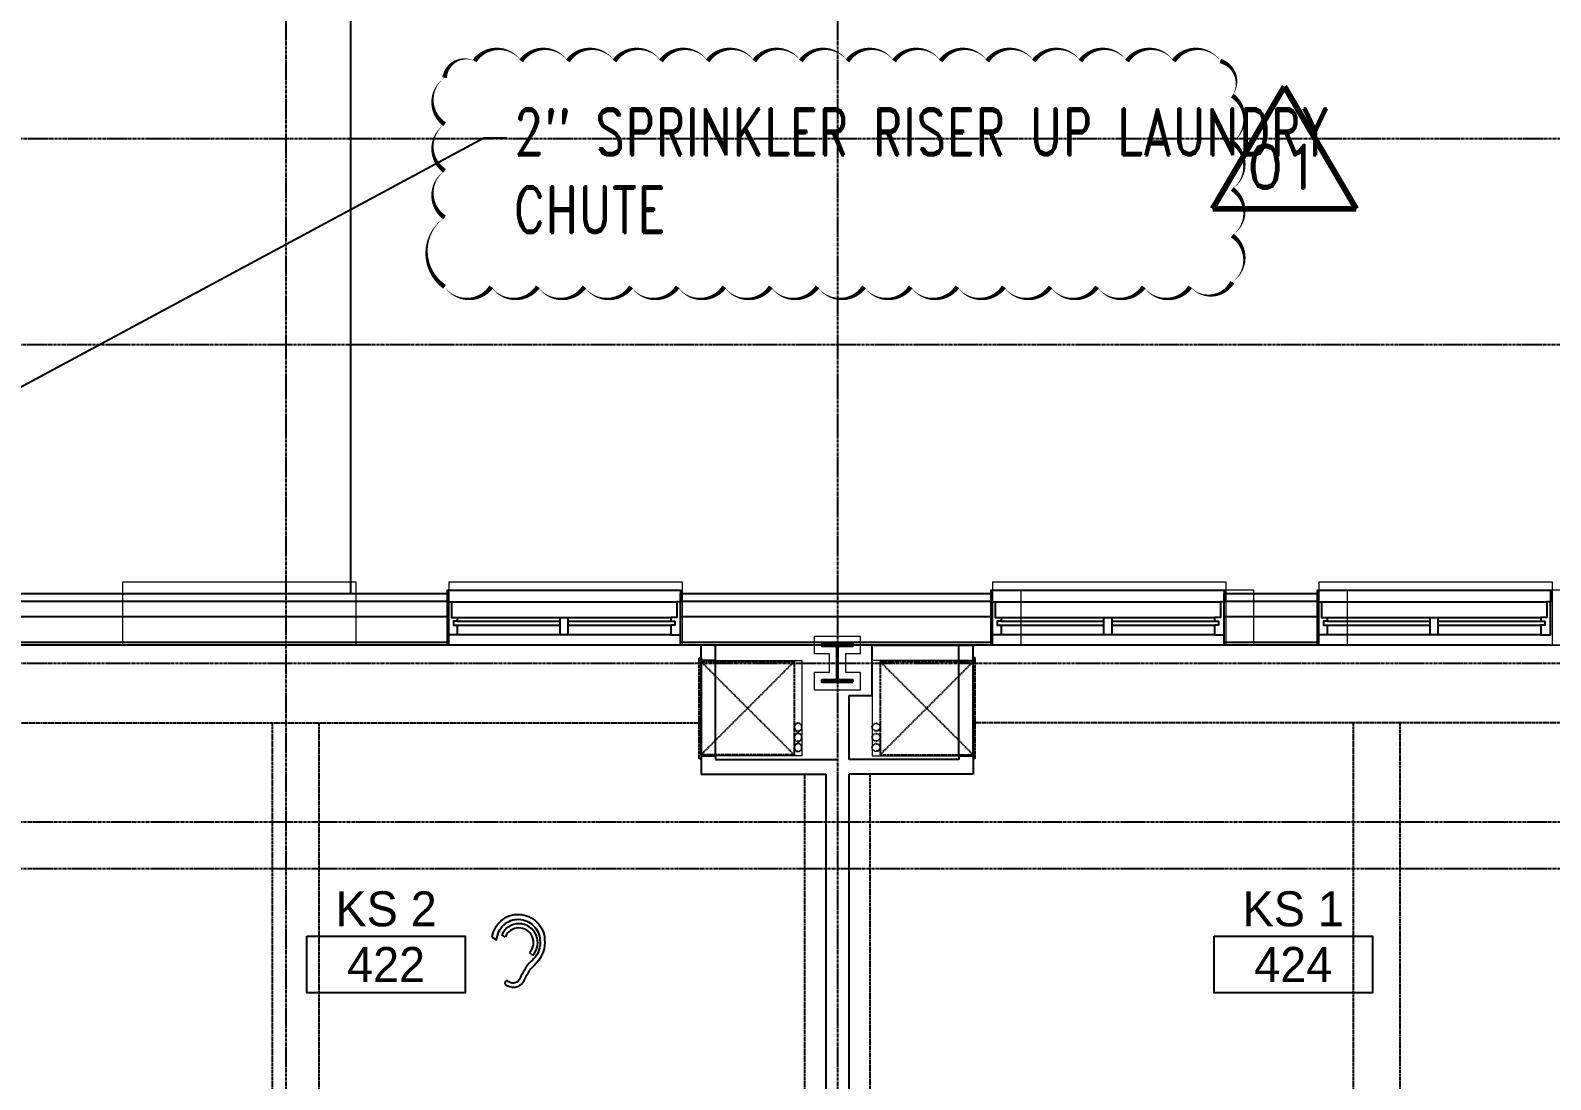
# Model space of a CAD drawing. Header units: inches. Extents: x -6955 to 13123, y -1334 to 3701.
# Drawn here: x 11227.2 to 11618.7, y 1858.3 to 2128.4 of the extents above; entities that cross this region are included whole.
import ezdxf
from ezdxf.enums import TextEntityAlignment as Align

# ---------------------------------------------------------------- set-up
doc = ezdxf.new("R2010")
doc.units = ezdxf.units.IN
doc.header["$MEASUREMENT"] = 0
doc.linetypes.add('CENTER2', pattern=[1.125, 0.75, -0.125, 0.125, -0.125])
doc.linetypes.add('HIDDEN2', pattern=[0.1875, 0.125, -0.0625])
for name, color, linetype, lineweight in [('A-Detl-Hatch', 1, 'Continuous', 18), ('A-Detl-Wide', 2, 'Continuous', 35), ('S-Detl-Hatch', 1, 'Continuous', 18)]:
    doc.layers.add(name, color=color, linetype=linetype, lineweight=lineweight)
for name, color, linetype in [('A-Door-Head', 8, 'Continuous'), ('A-Flor-Soffit', 6, 'HIDDEN2'), ('A-Glaz', 7, 'Continuous'), ('A-Glaz-Sill', 8, 'Continuous'), ('A-Grid(SmallScale)', 11, 'CENTER2'), ('A-HVAC', 6, 'HIDDEN2'), ('A-Roof-Below', 1, 'Continuous'), ('A-Tag-Rm(Scale)', 7, 'Continuous'), ('A-Wall-Full', 7, 'Continuous'), ('A-Wall-Hatch', 15, 'Continuous'), ('details', 7, 'Continuous'), ('PIPESPC', 7, 'Continuous'), ('REVISION', 7, 'Continuous')]:
    doc.layers.add(name, color=color, linetype=linetype)
doc.layers.add('G-Anno-Nplt', color=140, linetype='Continuous', lineweight=18, plot=False)
doc.styles.add('PDA1', font='ROMAND', dxfattribs={"width": 0.755})
doc.styles.add('ROMAND', font='romand', dxfattribs={"height": 9})
doc.styles.add('ROMANS', font='ROMANS', dxfattribs={"height": 0.25})
doc.dimstyles.new('STANDARD$7', dxfattribs={"dimtxt": 0.09375, "dimasz": 0.125, "dimexe": 0.125, "dimexo": 0.09375, "dimgap": 0.0625, "dimtad": 1, "dimdec": 6, "dimzin": 3, "dimdsep": 46, "dimlunit": 4, "dimtxsty": 'ROMANS', "dimcen": 0.09375, "dimadec": 0, "dimazin": 0, "dimtfac": 0.09375, "dimtdec": 0, "dimtofl": 0, "dimtmove": 0, "dimatfit": 3, "dimfxl": 1, "dimfrac": 2, "dimtolj": 1, "dimtzin": 3, "dimarcsym": 0})

# ---------------------------------------------------------------- blocks, each defined once
blk = doc.blocks.new('EXTERIOR WINDOW 4')
at = {"layer": 'A-Glaz'}
for p, q in [((3139.62, -8499), (3194.62, -8499)), ((3139.62, -8500), (3166.12, -8500)), ((3139.62, -8501), (3166.12, -8501)), ((3168.12, -8500), (3194.62, -8500)), ((3168.12, -8501), (3194.62, -8501))]:
    blk.add_line(p, q, dxfattribs=at)
for points in [[(3139.62, -8501), (3139.62, -8503.5), (3137.12, -8503.5), (3137.12, -8495), (3138.12, -8495), (3138.12, -8499), (3139.62, -8499), (3139.62, -8500), (3138.62, -8500), (3138.62, -8501), (3139.62, -8501)], [(3194.62, -8501), (3194.62, -8503.5), (3197.12, -8503.5), (3197.12, -8495), (3196.12, -8495), (3196.12, -8499), (3194.62, -8499), (3194.62, -8500), (3195.62, -8500), (3195.62, -8501), (3194.62, -8501)]]:
    blk.add_lwpolyline(points, dxfattribs=at)
blk.add_lwpolyline([(3168.12, -8503.5), (3166.12, -8503.5), (3166.12, -8499), (3168.12, -8499)], close=True, dxfattribs=at)
at = {"layer": 'A-Glaz-Sill'}
for p, q in [((3138.12, -8495), (3196.12, -8495)), ((3194.62, -8503.5), (3139.62, -8503.5)), ((3197.12, -8506.13), (3137.12, -8506.13))]:
    blk.add_line(p, q, dxfattribs=at)
blk.add_lwpolyline([(3137.12, -8495), (3137.12, -8492), (3197.12, -8492), (3197.12, -8495)], dxfattribs=at)
blk = doc.blocks.new('4TH FLOOR CORE & SHELL')
at = {"layer": 'A-Roof-Below'}
blk.add_lwpolyline([(3454.87, -14574.87), (3454.87, -14352.12), (4099.12, -14352.12), (4099.12, -14574.87)], dxfattribs=at)
at = {"layer": 'A-Wall-Full'}
for p, q in [((3413.12, -14574.87), (4124.12, -14574.87)), ((4124.12, -14588.12), (4124.12, -14574.87)), ((4184.12, -14574.87), (4264.12, -14574.87)), ((4184.12, -14588.12), (4184.12, -14574.87)), ((4264.12, -14588.12), (4264.12, -14574.87)), ((4324.12, -14574.87), (4348.12, -14574.87)), ((4324.12, -14588.12), (4324.12, -14574.87)), ((4348.12, -14588.12), (4348.12, -14574.87)), ((4124.12, -14588.12), (3413.12, -14588.12)), ((4264.12, -14588.12), (4184.12, -14588.12)), ((4348.12, -14588.12), (4324.12, -14588.12))]:
    blk.add_line(p, q, dxfattribs=at)
at = {"layer": 'A-Wall-Hatch'}
for p, q in [((3413.12, -14576.87), (4124.12, -14576.87)), ((4184.12, -14576.87), (4264.12, -14576.87)), ((4324.12, -14576.87), (4348.12, -14576.87)), ((4124.12, -14580.87), (3413.12, -14580.87)), ((4264.12, -14580.87), (4184.12, -14580.87)), ((4348.12, -14580.87), (4324.12, -14580.87)), ((4124.12, -14587.5), (3413.12, -14587.5)), ((4264.12, -14587.5), (4184.12, -14587.5)), ((4348.12, -14587.5), (4324.12, -14587.5))]:
    blk.add_line(p, q, dxfattribs=at)
for p in [(987, -6082), (1127, -6082), (1211, -6082)]:
    blk.add_blockref('EXTERIOR WINDOW 4', p)
blk = doc.blocks.new('*U18')
at = {"layer": 'A-Detl-Hatch'}
h = blk.add_hatch(dxfattribs=at)
h.set_pattern_fill('ANSI32', color=256, scale=6, style=0)
h.set_pattern_definition([(45, (0, -4.865), (-1.591, 1.591), []), (45, (1.0607, -4.865), (-1.591, 1.591), [])])
edge = h.paths.add_edge_path()
edge.add_line((3.98, -9.73), (3.98, -9.295))
edge.add_line((3.98, -9.295), (0.645, -9.295))
edge.add_arc((0.645, -8.795), 0.5, 180, 270, ccw=False)
edge.add_line((0.145, -8.795), (0.145, -0.935))
edge.add_arc((0.645, -0.935), 0.5, 90, 180, ccw=False)
edge.add_line((0.645, -0.435), (3.98, -0.435))
edge.add_line((3.98, -0.435), (3.98, 0))
edge.add_line((3.98, 0), (-3.98, 0))
edge.add_line((-3.98, 0), (-3.98, -0.435))
edge.add_line((-3.98, -0.435), (-0.645, -0.435))
edge.add_arc((-0.645, -0.935), 0.5, 0, 90, ccw=False)
edge.add_line((-0.145, -0.935), (-0.145, -8.795))
edge.add_arc((-0.645, -8.795), 0.5, -90, 0, ccw=False)
edge.add_line((-0.645, -9.295), (-3.98, -9.295))
edge.add_line((-3.98, -9.295), (-3.98, -9.73))
edge.add_line((-3.98, -9.73), (3.98, -9.73))
at = {"color": 0, "linetype": 'ByBlock'}
blk.add_lwpolyline([(3.98, -9.73), (3.98, -9.295), (0.645, -9.295, -0.4142136), (0.145, -8.795), (0.145, -0.935, -0.4142136), (0.645, -0.435), (3.98, -0.435), (3.98, 0), (-3.98, 0), (-3.98, -0.435), (-0.645, -0.435, -0.4142136), (-0.145, -0.935), (-0.145, -8.795, -0.4142136), (-0.645, -9.295), (-3.98, -9.295), (-3.98, -9.73)], format="xyb", close=True, dxfattribs=at)
blk = doc.blocks.new('W10X33')
at = {"layer": 'S-Detl-Hatch'}
blk.add_lwpolyline([(13773.78, -7310.28), (13773.78, -7305.84), (13769.95, -7305.84), (13769.95, -7300.98), (13773.78, -7300.98), (13773.78, -7296.55), (13761.82, -7296.55), (13761.82, -7300.98), (13765.66, -7300.98), (13765.66, -7305.84), (13761.82, -7305.84), (13761.82, -7310.28)], close=True, dxfattribs=at)
at = {"layer": 'A-Detl-Wide'}
blk.add_blockref('*U18', (13767.8, -7298.55), dxfattribs=at)
blk = doc.blocks.new('HVAC UNIT NICHE')
at = {"layer": 'A-Door-Head'}
blk.add_lwpolyline([(4, 0), (28.5, 0), (28.5, -3.75), (4, -3.75)], close=True, dxfattribs=at)
at = {"layer": 'A-HVAC'}
for p, q in [((4.25, 0), (28.25, -24)), ((4.25, -24), (28.25, 0))]:
    blk.add_line(p, q, dxfattribs=at)
for points in [[(3.25, 0), (29.25, 0), (29.25, 0.5), (3.25, 0.5)], [(4.25, -24), (28.25, -24), (28.25, 0), (4.25, 0)]]:
    blk.add_lwpolyline(points, close=True, dxfattribs=at)
for centre in [(21.13, -25), (23.75, -25), (26.36, -25)]:
    blk.add_circle(centre, 1, dxfattribs=at)
at = {"layer": 'A-Wall-Full'}
for p, q in [((4, 0), (0, 0)), ((4, -3.75), (4, 0)), ((28.5, 0), (33.25, 0)), ((28.5, -3.75), (28.5, 0)), ((33.25, 0), (33.25, -26)), ((4, -3.75), (0, -3.75)), ((28.5, -3.75), (29.5, -3.75)), ((29.5, -3.75), (29.5, -26))]:
    blk.add_line(p, q, dxfattribs=at)
at = {"layer": 'G-Anno-Nplt'}
blk.add_lwpolyline([(4, 0), (4, -26), (28.5, -26), (28.5, 0)], close=True, dxfattribs=at)
blk = doc.blocks.new('King Studio 2')
at = {"layer": 'A-Flor-Soffit'}
for p, q in [((9.56, 260.64), (188.88, 260.63)), ((78.56, 146.75), (78.56, 260.63)), ((90.56, 146.75), (90.56, 260.63)), ((215.63, 146.75), (215.63, 247.37))]:
    blk.add_line(p, q, dxfattribs=at)
at = {"layer": 'A-Wall-Full'}
for p, q in [((214.88, 251.12), (224, 251.12)), ((214.88, 247.37), (221, 247.37))]:
    blk.add_line(p, q, dxfattribs=at)
blk.add_lwpolyline([(221, 247.37), (221, 84), (215.63, 84), (215.63, 59.9), (221, 59.9), (221, 6)], dxfattribs=at)
at = {"layer": 'G-Anno-Nplt'}
blk.add_line((9.56, 280.62), (214.58, 280.62), dxfattribs=at)
for points in [[(100, 280.62), (40, 280.62), (40, 296.87), (100, 296.87)], [(123.62, 294.75), (183.62, 294.75), (183.62, 280.62), (123.62, 280.62)], [(184, 280.62), (124, 280.62), (124, 296.87), (184, 296.87)]]:
    blk.add_lwpolyline(points, close=True, dxfattribs=at)
at = {"xscale": -1, "rotation": 90}
blk.add_blockref('HVAC UNIT NICHE', (188.88, 280.62), dxfattribs=at)
blk = doc.blocks.new('King Studio 1')
at = {"layer": 'A-Flor-Soffit'}
for p, q in [((9.12, 260.64), (188.88, 260.64)), ((79.12, 146.75), (79.12, 260.64)), ((91.12, 146.75), (91.12, 260.64)), ((215.63, 247.38), (215.63, 146.75))]:
    blk.add_line(p, q, dxfattribs=at)
at = {"layer": 'A-Wall-Full'}
for p, q in [((214.57, 280.62), (188.58, 280.62)), ((215.02, 267.64), (215.02, 280.65)), ((221, 267.64), (215.02, 267.64)), ((221, 251.13), (221, 267.64)), ((214.88, 251.13), (221, 251.13)), ((214.88, 247.38), (221, 247.38))]:
    blk.add_line(p, q, dxfattribs=at)
blk.add_lwpolyline([(221, 6), (221, 59.9), (215.63, 59.9), (215.63, 84), (221, 84), (221, 247.38)], dxfattribs=at)
at = {"layer": 'G-Anno-Nplt'}
blk.add_line((9.12, 280.62), (215.02, 280.62), dxfattribs=at)
for points in [[(32.75, 294.75), (92.75, 294.75), (92.75, 280.62), (32.75, 280.62)], [(40, 280.62), (100, 280.62), (100, 296.87), (40, 296.87)], [(116.75, 294.75), (176.75, 294.75), (176.75, 280.62), (116.75, 280.62)], [(124, 280.59), (184, 280.59), (184, 296.87), (124, 296.87)]]:
    blk.add_lwpolyline(points, close=True, dxfattribs=at)
at = {"xscale": -1, "rotation": 90}
blk.add_blockref('HVAC UNIT NICHE', (189.02, 280.62), dxfattribs=at)
blk = doc.blocks.new('Rm Tag')
blk.add_lwpolyline([(-0.2124, 0.0759), (0.2124, 0.0759), (0.2124, -0.0759), (-0.2124, -0.0759)], close=True)
for p in [(0, 0.2858), (0, 0.1493), (0, 0)]:
    blk.add_attdef('XXX', text='', height=0.0938).set_placement(p, align=Align.MIDDLE_CENTER)
blk = doc.blocks.new('HI Symbol')
for p, q in [((-3.27, 0.7), (-4.19, 1.28)), ((3, -3.29), (3.79, -4.02))]:
    blk.add_line(p, q)
for points in [[(-6.63, 0.65, -0.182935), (-4.44, 4.8, -0.200247), (0.29, 6.53, -0.195072), (4.92, 4.47, -0.193072), (6.86, 0.03, -0.217394), (4.81, -5.88, 0.008253), (2.76, -8.08, 0.005655), (1.37, -10.89, -0.460511), (-3.3, -11.51, -0.33814)], [(-6.63, 0.65), (-5.5, -0.07, -0.195256), (-3.58, 3.85, -0.201114), (0.24, 5.25, -0.195703), (4.01, 3.58, -0.179051), (5.66, -0.07, -0.224659), (4.03, -4.95, 0.096678), (1.84, -7.53, 0.036089), (0.34, -10.32, -0.47152), (-2.7, -10.57, 0.661656), (-3.25, -11.51, -2.553875)]]:
    blk.add_lwpolyline(points, format="xyb")
for radius, end in [(4.85, 155.5899), (3.77, 157.8484)]:
    blk.add_arc((0.23, -0.73), radius, 317.2822, end)
blk = doc.blocks.new('VV')
at = {"layer": 'REVISION', "const_width": 1.5}
for points in [[(6812.74, 2143.17), (6794.23, 2111.65)], [(6812.74, 2143.17), (6831.25, 2111.65)], [(6794.23, 2111.65), (6831.25, 2111.65)]]:
    blk.add_lwpolyline(points, dxfattribs=at)
at = {"layer": 'REVISION', "style": 'ROMAND'}
blk.add_attdef('REV', text='', height=11.17, dxfattribs=at).set_placement((6812.58, 2122.52), align=Align.MIDDLE)

msp = doc.modelspace()

# ---------------------------------------------------------------- linework, layer by layer
at = {"layer": 'A-Grid(SmallScale)'}
for p, q in [((11293.0336, 3132.3201), (11293.0336, 1223.6428)), ((11435.0336, 3132.3201), (11435.0336, 1223.6428)), ((9329.9186, 2100.5773), (13123.0336, 2100.5773)), ((9315.0336, 2047.5773), (13123.0336, 2047.5773)), ((9315.0336, 1965.5773), (13123.0336, 1965.5773)), ((13123.0336, 1912.5773), (9315.0336, 1912.5773))]:
    msp.add_line(p, q, dxfattribs=at)
msp.add_lwpolyline([(13123.0336, 1924.5773), (9335.7211, 1924.5773), (9328.1586, 1939.8898), (9281.3813, 1939.8898)], dxfattribs=at)
at = {"layer": 'REVISION'}
msp.add_lwpolyline([(11333.8981, 2062.4087, 0, 1.2, 0.52056705), (11345.8981, 2062.4087, 0, 1.2, 0.52056705), (11357.8981, 2062.4087, 0, 1.2, 0.52056705), (11369.8981, 2062.4087, 0, 1.2, 0.52056705), (11381.8981, 2062.4087, 0, 1.2, 0.52056705), (11393.8981, 2062.4087, 0, 1.2, 0.52056705), (11405.8981, 2062.4087, 0, 1.2, 0.52056705), (11417.8981, 2062.4087, 0, 1.2, 0.52056705), (11429.8981, 2062.4087, 0, 1.2, 0.52056705), (11441.8981, 2062.4087, 0, 1.2, 0.52056705), (11453.8981, 2062.4087, 0, 1.2, 0.52056705), (11465.8981, 2062.4087, 0, 1.2, 0.52056705), (11477.8981, 2062.4087, 0, 1.2, 0.52056705), (11489.8981, 2062.4087, 0, 1.2, 0.52056705), (11501.8981, 2062.4087, 0, 1.2, 0.52056705), (11513.8981, 2062.4087, 0, 1.2, 0.52056705), (11525.8981, 2062.4087, 0, 1.2, 0.52056705), (11536.6862, 2063.6207, 0, 1.2, 0.52056705), (11536.6862, 2075.6207, 0, 1.2, 0.52056705), (11536.6862, 2087.6207, 0, 1.2, 0.52056705), (11536.6862, 2099.6207, 0, 1.2, 0.52056705), (11536.6862, 2111.6207, 0, 1.2, 0.52056705), (11533.6124, 2120.5469, 0, 1.2, 0.52056705), (11521.6124, 2120.5469, 0, 1.2, 0.52056705), (11509.6124, 2120.5469, 0, 1.2, 0.52056705), (11497.6124, 2120.5469, 0, 1.2, 0.52056705), (11485.6124, 2120.5469, 0, 1.2, 0.52056705), (11473.6124, 2120.5469, 0, 1.2, 0.52056705), (11461.6124, 2120.5469, 0, 1.2, 0.52056705), (11449.6124, 2120.5469, 0, 1.2, 0.52056705), (11437.6124, 2120.5469, 0, 1.2, 0.52056705), (11425.6124, 2120.5469, 0, 1.2, 0.52056705), (11413.6124, 2120.5469, 0, 1.2, 0.52056705), (11401.6124, 2120.5469, 0, 1.2, 0.52056705), (11389.6124, 2120.5469, 0, 1.2, 0.52056705), (11377.6124, 2120.5469, 0, 1.2, 0.52056705), (11365.6124, 2120.5469, 0, 1.2, 0.52056705), (11353.6124, 2120.5469, 0, 1.2, 0.52056705), (11341.6124, 2120.5469, 0, 1.2, 0.52056705), (11333.8981, 2116.2612, 0, 1.2, 0.52056705), (11333.8981, 2104.2612, 0, 1.2, 0.52056705), (11333.8981, 2092.2612, 0, 1.2, 0.52056705), (11333.8981, 2080.2612, 0, 1.2, 0.52056705)], format="xyseb", close=True, dxfattribs=at)

# ---------------------------------------------------------------- block references
for name, p in [('4TH FLOOR CORE & SHELL', (7210.5342, 16558.3273)), ('King Studio 2', (11211.0336, 1689.5773)), ('W10X33', (-2332.7673, 9268.9901))]:
    msp.add_blockref(name, p)
at = {"xscale": -1}
msp.add_blockref('King Studio 1', (11659.0336, 1689.5773), dxfattribs=at)
at = {"layer": 'A-Tag-Rm(Scale)'}
ref = msp.add_blockref('Rm Tag', (11318.8287, 1887.9708), dxfattribs=dict(at, xscale=96, yscale=96, zscale=96))
ref.add_attrib('XXX', 'KS 2', dxfattribs={"layer": '0', "height": 9}).set_placement((11318.8287, 1902.3018), align=Align.MIDDLE_CENTER)
ref.add_attrib('XXX', '422', dxfattribs={"layer": '0', "height": 9}).set_placement((11318.8287, 1887.9708), align=Align.MIDDLE_CENTER)
ref = msp.add_blockref('Rm Tag', (11552.3974, 1887.9708), dxfattribs=dict(at, xscale=96, yscale=96, zscale=96))
ref.add_attrib('XXX', 'KS 1', dxfattribs={"layer": '0', "height": 9}).set_placement((11552.3974, 1902.3018), align=Align.MIDDLE_CENTER)
ref.add_attrib('XXX', '424', dxfattribs={"layer": '0', "height": 9}).set_placement((11552.3974, 1887.9708), align=Align.MIDDLE_CENTER)
msp.add_blockref('HI Symbol', (11352.7941, 1894.3453), dxfattribs=at)
at = {"layer": 'REVISION'}
msp.add_blockref('VV', (4737.3875, -29.1755), dxfattribs=at).add_auto_attribs({'REV': '01'})

# ---------------------------------------------------------------- texts
at = {"layer": 'details', "insert": (11351.6556, 2076.2839), "char_height": 12, "width": 232.700925, "attachment_point": 7, "style": 'PDA1'}
msp.add_mtext('2" SPRINKLER RISER UP LAUNDRY CHUTE ', dxfattribs=at)

# ---------------------------------------------------------------- leaders
at = {"layer": 'PIPESPC'}
msp.add_leader([(10901.615, 1863.1016), (11343.9868, 2100.7394), (11349.9583, 2100.7394)], dimstyle='STANDARD$7', dxfattribs=at)

doc.saveas('drawing.dxf')
